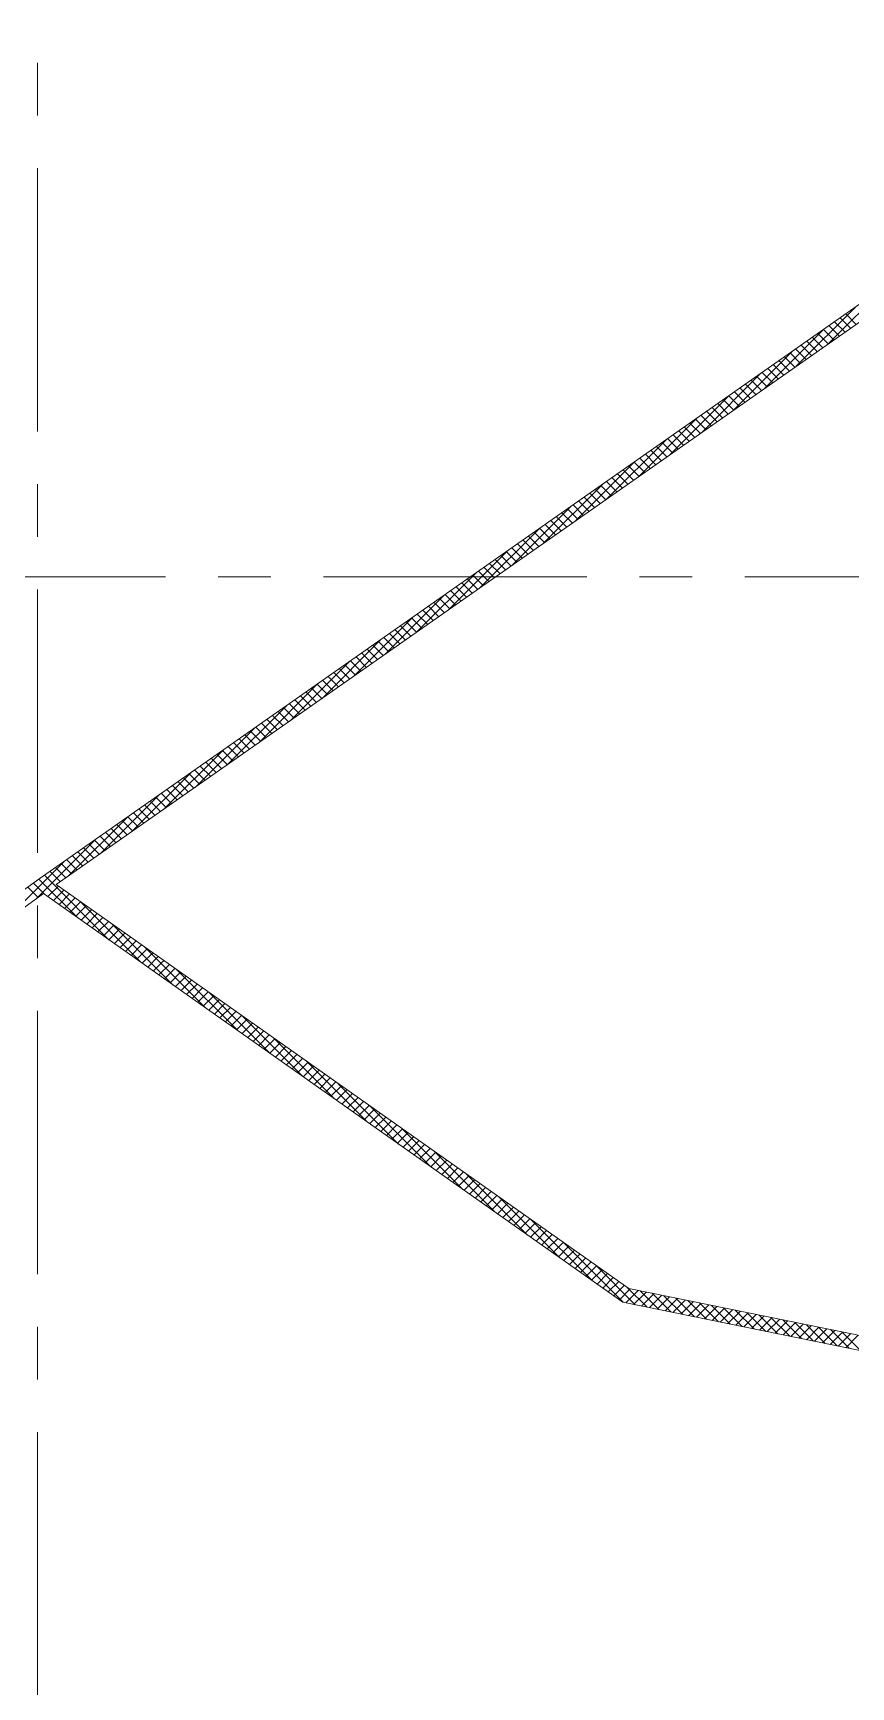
# Model space of a CAD drawing. Header units: millimetres. Extents: x 3251 to 3845, y 1091 to 1511.
# Drawn here: x 3464.54 to 3472.3, y 1183.49 to 1199.2 of the extents above; entities that cross this region are included whole.
import ezdxf

# ---------------------------------------------------------------- set-up
doc = ezdxf.new("R2010")
doc.units = ezdxf.units.MM
doc.linetypes.add('CENTERX2', pattern=[4, 2.5, -0.5, 0.5, -0.5])
for name, color, linetype, lineweight, true_color in [('1', 1, 'Continuous', 18, 0xff0000), ('2', 2, 'Continuous', 18, 0xffff00), ('3', 3, 'CENTERX2', 18, 0x00ff00)]:
    doc.layers.add(name, color=color, linetype=linetype, lineweight=lineweight, true_color=true_color)

msp = doc.modelspace()

# ---------------------------------------------------------------- linework, layer by layer
at = {"layer": '1'}
for p, q in [((3473.62205, 1197.49024), (3464.60909, 1191.17337)), ((3473.63217, 1197.32834), (3464.76199, 1191.11153)), ((3464.60909, 1191.17337), (3459.09449, 1187.1772)), ((3464.64237, 1191.02658), (3459.15251, 1187.04834)), ((3464.64237, 1191.02658), (3470.13836, 1187.14692)), ((3464.76199, 1191.11153), (3470.19445, 1187.27672)), ((3470.19445, 1187.27672), (3482.23804, 1184.8211)), ((3470.13836, 1187.14692), (3482.23804, 1184.67986))]:
    msp.add_line(p, q, dxfattribs=at)
at = {"layer": '2'}
for p, q in [((3472.08422, 1196.24343), (3472.64916, 1196.80838)), ((3471.78401, 1196.03302), (3472.34895, 1196.59797)), ((3472.29902, 1196.39398), (3472.19966, 1196.49334)), ((3472.35182, 1196.43098), (3472.25246, 1196.53034)), ((3471.4838, 1195.82262), (3472.04874, 1196.38756)), ((3472.08783, 1196.24596), (3471.98847, 1196.34532)), ((3472.14063, 1196.28297), (3472.04127, 1196.38232)), ((3472.19343, 1196.31997), (3472.09407, 1196.41933)), ((3472.24622, 1196.35698), (3472.14687, 1196.45633)), ((3471.18359, 1195.61221), (3471.74854, 1196.17716)), ((3471.87664, 1196.09794), (3471.77728, 1196.1973)), ((3471.92943, 1196.13495), (3471.83008, 1196.23431)), ((3471.98223, 1196.17195), (3471.88287, 1196.27131)), ((3472.03503, 1196.20896), (3471.93567, 1196.30832)), ((3471.66544, 1195.94993), (3471.56609, 1196.04929)), ((3471.71824, 1195.98693), (3471.61888, 1196.08629)), ((3471.77104, 1196.02394), (3471.67168, 1196.12329)), ((3471.82384, 1196.06094), (3471.72448, 1196.1603)), ((3470.88338, 1195.40181), (3471.44833, 1195.96675)), ((3471.40145, 1195.76491), (3471.30209, 1195.86426)), ((3471.45425, 1195.80191), (3471.35489, 1195.90127)), ((3471.50705, 1195.83891), (3471.40769, 1195.93827)), ((3471.55985, 1195.87592), (3471.46049, 1195.97528)), ((3471.61265, 1195.91292), (3471.51329, 1196.01228)), ((3470.58317, 1195.1914), (3471.14812, 1195.75635)), ((3471.19026, 1195.61689), (3471.0909, 1195.71625)), ((3471.24306, 1195.65389), (3471.1437, 1195.75325)), ((3471.29586, 1195.6909), (3471.1965, 1195.79025)), ((3471.34865, 1195.7279), (3471.2493, 1195.82726)), ((3470.28297, 1194.981), (3470.84791, 1195.54594)), ((3470.97907, 1195.46887), (3470.87971, 1195.56823)), ((3471.03187, 1195.50587), (3470.93251, 1195.60523)), ((3471.08466, 1195.54288), (3470.98531, 1195.64224)), ((3471.13746, 1195.57988), (3471.0381, 1195.67924)), ((3470.76788, 1195.32085), (3470.66852, 1195.42021)), ((3470.82067, 1195.35786), (3470.72132, 1195.45721)), ((3470.87347, 1195.39486), (3470.77411, 1195.49422)), ((3470.92627, 1195.43187), (3470.82691, 1195.53122)), ((3469.98276, 1194.77059), (3470.5477, 1195.33554)), ((3470.50388, 1195.13583), (3470.40453, 1195.23519)), ((3470.55668, 1195.17283), (3470.45732, 1195.27219)), ((3470.60948, 1195.20984), (3470.51012, 1195.3092)), ((3470.66228, 1195.24684), (3470.56292, 1195.3462)), ((3470.71508, 1195.28385), (3470.61572, 1195.38321)), ((3469.68255, 1194.56019), (3470.2475, 1195.12513)), ((3470.29269, 1194.98781), (3470.19333, 1195.08717)), ((3470.34549, 1195.02482), (3470.24613, 1195.12417)), ((3470.39829, 1195.06182), (3470.29893, 1195.16118)), ((3470.45109, 1195.09883), (3470.35173, 1195.19818)), ((3470.0815, 1194.83979), (3469.98214, 1194.93915)), ((3470.1343, 1194.8768), (3470.03494, 1194.97616)), ((3470.1871, 1194.9138), (3470.08774, 1195.01316)), ((3470.23989, 1194.95081), (3470.14054, 1195.05017)), ((3469.38234, 1194.34978), (3469.94729, 1194.91473)), ((3469.87031, 1194.69178), (3469.77095, 1194.79114)), ((3469.9231, 1194.72878), (3469.82375, 1194.82814)), ((3469.9759, 1194.76579), (3469.87654, 1194.86514)), ((3470.0287, 1194.80279), (3469.92934, 1194.90215)), ((3469.08213, 1194.13937), (3469.64708, 1194.70432)), ((3469.60632, 1194.50676), (3469.50696, 1194.60611)), ((3469.65911, 1194.54376), (3469.55976, 1194.64312)), ((3469.71191, 1194.58076), (3469.61255, 1194.68012)), ((3469.76471, 1194.61777), (3469.66535, 1194.71713)), ((3469.81751, 1194.65477), (3469.71815, 1194.75413)), ((3468.78193, 1193.92897), (3469.34687, 1194.49391)), ((3469.39512, 1194.35874), (3469.29577, 1194.4581)), ((3469.44792, 1194.39574), (3469.34856, 1194.4951)), ((3469.50072, 1194.43275), (3469.40136, 1194.5321)), ((3469.55352, 1194.46975), (3469.45416, 1194.56911)), ((3469.18393, 1194.21072), (3469.08457, 1194.31008)), ((3469.23673, 1194.24772), (3469.13737, 1194.34708)), ((3469.28953, 1194.28473), (3469.19017, 1194.38409)), ((3469.34232, 1194.32173), (3469.24297, 1194.42109)), ((3468.48172, 1193.71856), (3469.04666, 1194.28351)), ((3468.97274, 1194.0627), (3468.87338, 1194.16206)), ((3469.02554, 1194.09971), (3468.92618, 1194.19906)), ((3469.07833, 1194.13671), (3468.97898, 1194.23607)), ((3469.13113, 1194.17372), (3469.03177, 1194.27307)), ((3468.18151, 1193.50816), (3468.74646, 1194.0731)), ((3468.70875, 1193.87768), (3468.60939, 1193.97704)), ((3468.76155, 1193.91468), (3468.66219, 1194.01404)), ((3468.81434, 1193.95169), (3468.71499, 1194.05105)), ((3468.86714, 1193.98869), (3468.76778, 1194.08805)), ((3468.91994, 1194.0257), (3468.82058, 1194.12506)), ((3467.8813, 1193.29775), (3468.44625, 1193.8627)), ((3468.49755, 1193.72966), (3468.3982, 1193.82902)), ((3468.55035, 1193.76667), (3468.45099, 1193.86602)), ((3468.60315, 1193.80367), (3468.50379, 1193.90303)), ((3468.65595, 1193.84068), (3468.55659, 1193.94003)), ((3468.28636, 1193.58164), (3468.187, 1193.681)), ((3468.33916, 1193.61865), (3468.2398, 1193.71801)), ((3468.39196, 1193.65565), (3468.2926, 1193.75501)), ((3468.44476, 1193.69266), (3468.3454, 1193.79202)), ((3467.58109, 1193.08735), (3468.14604, 1193.65229)), ((3468.07517, 1193.43363), (3467.97581, 1193.53299)), ((3468.12797, 1193.47063), (3468.02861, 1193.56999)), ((3468.18077, 1193.50764), (3468.08141, 1193.60699)), ((3468.23356, 1193.54464), (3468.13421, 1193.644)), ((3467.28089, 1192.87694), (3467.84583, 1193.44189)), ((3467.81118, 1193.24861), (3467.71182, 1193.34796)), ((3467.86398, 1193.28561), (3467.76462, 1193.38497)), ((3467.91677, 1193.32261), (3467.81742, 1193.42197)), ((3467.96957, 1193.35962), (3467.87021, 1193.45898)), ((3468.02237, 1193.39662), (3467.92301, 1193.49598)), ((3466.98068, 1192.66654), (3467.54562, 1193.23148)), ((3467.59999, 1193.10059), (3467.50063, 1193.19995)), ((3467.65278, 1193.13759), (3467.55343, 1193.23695)), ((3467.70558, 1193.1746), (3467.60622, 1193.27395)), ((3467.75838, 1193.2116), (3467.65902, 1193.31096)), ((3467.38879, 1192.95257), (3467.28944, 1193.05193)), ((3467.44159, 1192.98957), (3467.34223, 1193.08893)), ((3467.49439, 1193.02658), (3467.39503, 1193.12594)), ((3467.54719, 1193.06358), (3467.44783, 1193.16294)), ((3466.68047, 1192.45613), (3467.24542, 1193.02108)), ((3467.1776, 1192.80455), (3467.07824, 1192.90391)), ((3467.2304, 1192.84156), (3467.13104, 1192.94091)), ((3467.2832, 1192.87856), (3467.18384, 1192.97792)), ((3467.336, 1192.91557), (3467.23664, 1193.01492)), ((3466.38026, 1192.24572), (3466.94521, 1192.81067)), ((3466.91361, 1192.61953), (3466.81425, 1192.71889)), ((3466.96641, 1192.65653), (3466.86705, 1192.75589)), ((3467.01921, 1192.69354), (3466.91985, 1192.7929)), ((3467.072, 1192.73054), (3466.97265, 1192.8299)), ((3467.1248, 1192.76755), (3467.02544, 1192.86691)), ((3466.08005, 1192.03532), (3466.645, 1192.60027)), ((3466.70242, 1192.47151), (3466.60306, 1192.57087)), ((3466.75522, 1192.50852), (3466.65586, 1192.60788)), ((3466.80801, 1192.54552), (3466.70866, 1192.64488)), ((3466.86081, 1192.58253), (3466.76145, 1192.68188)), ((3466.49122, 1192.3235), (3466.39187, 1192.42285)), ((3466.54402, 1192.3605), (3466.44466, 1192.45986)), ((3466.59682, 1192.3975), (3466.49746, 1192.49686)), ((3466.64962, 1192.43451), (3466.55026, 1192.53387)), ((3465.77985, 1191.82491), (3466.34479, 1192.38986)), ((3466.28003, 1192.17548), (3466.18067, 1192.27484)), ((3466.33283, 1192.21248), (3466.23347, 1192.31184)), ((3466.38563, 1192.24949), (3466.28627, 1192.34884)), ((3466.43843, 1192.28649), (3466.33907, 1192.38585)), ((3465.47964, 1191.61451), (3466.04458, 1192.17945)), ((3466.06884, 1192.02746), (3465.96948, 1192.12682)), ((3466.12164, 1192.06446), (3466.02228, 1192.16382)), ((3466.17444, 1192.10147), (3466.07508, 1192.20083)), ((3466.22723, 1192.13847), (3466.12788, 1192.23783)), ((3465.17943, 1191.4041), (3465.74438, 1191.96905)), ((3465.80485, 1191.84244), (3465.70549, 1191.9418)), ((3465.85765, 1191.87944), (3465.75829, 1191.9788)), ((3465.91044, 1191.91645), (3465.81109, 1192.0158)), ((3465.96324, 1191.95345), (3465.86389, 1192.05281)), ((3466.01604, 1191.99046), (3465.91668, 1192.08981)), ((3465.59366, 1191.69442), (3465.4943, 1191.79378)), ((3465.64645, 1191.73142), (3465.5471, 1191.83078)), ((3465.69925, 1191.76843), (3465.59989, 1191.86779)), ((3465.75205, 1191.80543), (3465.65269, 1191.90479)), ((3464.87922, 1191.1937), (3465.44417, 1191.75864)), ((3465.38246, 1191.5464), (3465.28311, 1191.64576)), ((3465.43526, 1191.58341), (3465.3359, 1191.68276)), ((3465.48806, 1191.62041), (3465.3887, 1191.71977)), ((3465.54086, 1191.65742), (3465.4415, 1191.75677)), ((3464.56948, 1190.97375), (3465.14396, 1191.54824)), ((3465.17127, 1191.39838), (3465.07191, 1191.49774)), ((3465.22407, 1191.43539), (3465.12471, 1191.53475)), ((3465.27687, 1191.47239), (3465.17751, 1191.57175)), ((3465.32967, 1191.5094), (3465.23031, 1191.60876)), ((3464.24333, 1190.73742), (3464.84375, 1191.33783)), ((3464.90728, 1191.21336), (3464.80792, 1191.31272)), ((3464.96008, 1191.25037), (3464.86072, 1191.34973)), ((3465.01288, 1191.28737), (3464.91352, 1191.38673)), ((3465.06567, 1191.32438), (3464.96632, 1191.42373)), ((3465.11847, 1191.36138), (3465.01911, 1191.46074)), ((3464.95684, 1190.80459), (3464.5969, 1191.16453)), ((3465.2622, 1190.58904), (3464.64953, 1191.20171)), ((3464.80168, 1191.13935), (3464.70233, 1191.23871)), ((3464.85448, 1191.17636), (3464.75512, 1191.27572)), ((3464.59186, 1190.98997), (3464.49276, 1191.08907)), ((3464.65149, 1191.02014), (3464.54483, 1191.1268)), ((3464.68325, 1190.99772), (3464.78255, 1191.09702)), ((3464.73589, 1190.96056), (3464.83519, 1191.05986)), ((3464.78853, 1190.9234), (3464.88783, 1191.0227)), ((3464.84117, 1190.88624), (3464.94047, 1190.98554)), ((3464.89382, 1190.84908), (3464.99311, 1190.94838)), ((3464.94646, 1190.81192), (3465.04576, 1190.91122)), ((3465.56755, 1190.37348), (3464.99156, 1190.94948)), ((3464.9991, 1190.77476), (3465.0984, 1190.87406)), ((3465.05174, 1190.7376), (3465.15104, 1190.8369)), ((3465.10438, 1190.70044), (3465.20368, 1190.79974)), ((3465.15703, 1190.66328), (3465.25633, 1190.76258)), ((3465.20967, 1190.62612), (3465.30897, 1190.72542)), ((3465.26231, 1190.58896), (3465.36161, 1190.68826)), ((3465.87291, 1190.15793), (3465.29691, 1190.73393)), ((3465.31495, 1190.5518), (3465.41425, 1190.6511)), ((3465.36759, 1190.51464), (3465.46689, 1190.61394)), ((3465.42024, 1190.47748), (3465.51954, 1190.57678)), ((3465.47288, 1190.44032), (3465.57218, 1190.53962)), ((3465.52552, 1190.40316), (3465.62482, 1190.50246)), ((3465.57816, 1190.36599), (3465.67746, 1190.46529)), ((3466.17826, 1189.94238), (3465.60227, 1190.51837)), ((3465.6308, 1190.32883), (3465.7301, 1190.42813)), ((3465.68345, 1190.29167), (3465.78275, 1190.39097)), ((3465.73609, 1190.25451), (3465.83539, 1190.35381)), ((3465.78873, 1190.21735), (3465.88803, 1190.31665)), ((3465.84137, 1190.18019), (3465.94067, 1190.27949)), ((3465.89402, 1190.14303), (3465.99331, 1190.24233)), ((3466.48362, 1189.72683), (3465.90762, 1190.30282)), ((3465.94666, 1190.10587), (3466.04596, 1190.20517)), ((3465.9993, 1190.06871), (3466.0986, 1190.16801)), ((3466.05194, 1190.03155), (3466.15124, 1190.13085)), ((3466.10458, 1189.99439), (3466.20388, 1190.09369)), ((3466.15723, 1189.95723), (3466.25653, 1190.05653)), ((3466.78898, 1189.51127), (3466.21298, 1190.08727)), ((3466.20987, 1189.92007), (3466.30917, 1190.01937)), ((3466.26251, 1189.88291), (3466.36181, 1189.98221)), ((3466.31515, 1189.84575), (3466.41445, 1189.94505)), ((3466.36779, 1189.80859), (3466.46709, 1189.90789)), ((3466.42044, 1189.77143), (3466.51974, 1189.87073)), ((3466.47308, 1189.73427), (3466.57238, 1189.83357)), ((3467.09433, 1189.29572), (3466.51833, 1189.87172)), ((3466.52572, 1189.69711), (3466.62502, 1189.79641)), ((3466.57836, 1189.65995), (3466.67766, 1189.75925)), ((3466.631, 1189.62279), (3466.7303, 1189.72209)), ((3466.68365, 1189.58563), (3466.78295, 1189.68492)), ((3466.73629, 1189.54846), (3466.83559, 1189.64776)), ((3466.78893, 1189.5113), (3466.88823, 1189.6106)), ((3467.39969, 1189.08017), (3466.82369, 1189.65616)), ((3466.84157, 1189.47414), (3466.94087, 1189.57344)), ((3466.89421, 1189.43698), (3466.99351, 1189.53628)), ((3466.94686, 1189.39982), (3467.04616, 1189.49912)), ((3466.9995, 1189.36266), (3467.0988, 1189.46196)), ((3467.05214, 1189.3255), (3467.15144, 1189.4248)), ((3467.70504, 1188.86461), (3467.12904, 1189.44061)), ((3467.10478, 1189.28834), (3467.20408, 1189.38764)), ((3467.15743, 1189.25118), (3467.25672, 1189.35048)), ((3467.21007, 1189.21402), (3467.30937, 1189.31332)), ((3467.26271, 1189.17686), (3467.36201, 1189.27616)), ((3467.31535, 1189.1397), (3467.41465, 1189.239)), ((3467.36799, 1189.10254), (3467.46729, 1189.20184)), ((3467.42064, 1189.06538), (3467.51994, 1189.16468)), ((3468.0104, 1188.64906), (3467.4344, 1189.22506)), ((3467.47328, 1189.02822), (3467.57258, 1189.12752)), ((3467.52592, 1188.99106), (3467.62522, 1189.09036)), ((3467.57856, 1188.9539), (3467.67786, 1189.0532)), ((3467.6312, 1188.91674), (3467.7305, 1189.01604)), ((3467.68385, 1188.87958), (3467.78315, 1188.97888)), ((3468.31575, 1188.43351), (3467.73975, 1189.00951)), ((3467.73649, 1188.84242), (3467.83579, 1188.94172)), ((3467.78913, 1188.80526), (3467.88843, 1188.90455)), ((3467.84177, 1188.76809), (3467.94107, 1188.86739)), ((3467.89441, 1188.73093), (3467.99371, 1188.83023)), ((3467.94706, 1188.69377), (3468.04636, 1188.79307)), ((3468.62111, 1188.21796), (3468.04511, 1188.79395)), ((3467.9997, 1188.65661), (3468.099, 1188.75591)), ((3468.05234, 1188.61945), (3468.15164, 1188.71875)), ((3468.10498, 1188.58229), (3468.20428, 1188.68159)), ((3468.15763, 1188.54513), (3468.25692, 1188.64443)), ((3468.21027, 1188.50797), (3468.30957, 1188.60727)), ((3468.26291, 1188.47081), (3468.36221, 1188.57011)), ((3468.31555, 1188.43365), (3468.41485, 1188.53295)), ((3468.92646, 1188.0024), (3468.35047, 1188.5784)), ((3468.36819, 1188.39649), (3468.46749, 1188.49579)), ((3468.42084, 1188.35933), (3468.52014, 1188.45863)), ((3468.47348, 1188.32217), (3468.57278, 1188.42147)), ((3468.52612, 1188.28501), (3468.62542, 1188.38431)), ((3468.57876, 1188.24785), (3468.67806, 1188.34715)), ((3469.23182, 1187.78685), (3468.65582, 1188.36285)), ((3468.6314, 1188.21069), (3468.7307, 1188.30999)), ((3468.68405, 1188.17353), (3468.78335, 1188.27283)), ((3468.73669, 1188.13637), (3468.83599, 1188.23567)), ((3468.78933, 1188.09921), (3468.88863, 1188.19851)), ((3468.84197, 1188.06205), (3468.94127, 1188.16135)), ((3468.89461, 1188.02489), (3468.99391, 1188.12419)), ((3468.94726, 1187.98772), (3469.04656, 1188.08702)), ((3469.53717, 1187.5713), (3468.96118, 1188.1473)), ((3468.9999, 1187.95056), (3469.0992, 1188.04986)), ((3469.05254, 1187.9134), (3469.15184, 1188.0127)), ((3469.10518, 1187.87624), (3469.20448, 1187.97554)), ((3469.15782, 1187.83908), (3469.25712, 1187.93838)), ((3469.21047, 1187.80192), (3469.30977, 1187.90122)), ((3469.26311, 1187.76476), (3469.36241, 1187.86406)), ((3469.84253, 1187.35575), (3469.26653, 1187.93174)), ((3469.31575, 1187.7276), (3469.41505, 1187.8269)), ((3469.36839, 1187.69044), (3469.46769, 1187.78974)), ((3469.42104, 1187.65328), (3469.52033, 1187.75258)), ((3469.47368, 1187.61612), (3469.57298, 1187.71542)), ((3470.14188, 1187.1462), (3469.57189, 1187.71619)), ((3469.52632, 1187.57896), (3469.62562, 1187.67826)), ((3469.57896, 1187.5418), (3469.67826, 1187.6411)), ((3469.6316, 1187.50464), (3469.7309, 1187.60394)), ((3469.68425, 1187.46748), (3469.78355, 1187.56678)), ((3469.73689, 1187.43032), (3469.83619, 1187.52962)), ((3469.78953, 1187.39316), (3469.88883, 1187.49246)), ((3469.84217, 1187.356), (3469.94147, 1187.4553)), ((3470.25468, 1187.1232), (3469.87724, 1187.50064)), ((3469.89481, 1187.31884), (3469.99411, 1187.41814)), ((3469.94746, 1187.28168), (3470.04676, 1187.38098)), ((3470.0001, 1187.24452), (3470.0994, 1187.34382)), ((3470.05274, 1187.20736), (3470.15204, 1187.30665)), ((3470.10538, 1187.17019), (3470.20895, 1187.27376)), ((3470.16623, 1187.14124), (3470.28354, 1187.25855)), ((3470.36748, 1187.1002), (3470.1826, 1187.28508)), ((3470.24082, 1187.12603), (3470.35814, 1187.24334)), ((3470.48028, 1187.0772), (3470.30287, 1187.25461)), ((3470.31541, 1187.11082), (3470.43273, 1187.22813)), ((3470.59308, 1187.0542), (3470.41568, 1187.23161)), ((3470.39001, 1187.09561), (3470.50732, 1187.21292)), ((3470.4646, 1187.0804), (3470.58192, 1187.19772)), ((3470.70589, 1187.0312), (3470.52848, 1187.20861)), ((3470.53919, 1187.06519), (3470.65651, 1187.18251)), ((3470.61379, 1187.04998), (3470.7311, 1187.1673)), ((3470.81869, 1187.0082), (3470.64128, 1187.18561)), ((3470.68838, 1187.03477), (3470.8057, 1187.15209)), ((3470.93149, 1186.9852), (3470.75408, 1187.16261)), ((3470.76297, 1187.01956), (3470.88029, 1187.13688)), ((3470.83757, 1187.00435), (3470.95488, 1187.12167)), ((3471.04429, 1186.9622), (3470.86688, 1187.13961)), ((3470.91216, 1186.98914), (3471.02948, 1187.10646)), ((3471.1571, 1186.9392), (3470.97969, 1187.11661)), ((3470.98675, 1186.97393), (3471.10407, 1187.09125)), ((3471.06135, 1186.95873), (3471.17866, 1187.07604)), ((3471.2699, 1186.9162), (3471.09249, 1187.09361)), ((3471.3827, 1186.8932), (3471.20529, 1187.07061)), ((3471.13594, 1186.94352), (3471.25326, 1187.06083)), ((3471.21053, 1186.92831), (3471.32785, 1187.04562)), ((3471.28513, 1186.9131), (3471.40244, 1187.03041)), ((3471.4955, 1186.8702), (3471.31809, 1187.04761)), ((3471.35972, 1186.89789), (3471.47704, 1187.01521)), ((3471.60831, 1186.8472), (3471.4309, 1187.02461)), ((3471.43431, 1186.88268), (3471.55163, 1187)), ((3471.50891, 1186.86747), (3471.62622, 1186.98479)), ((3471.72111, 1186.8242), (3471.5437, 1187.00161)), ((3471.5835, 1186.85226), (3471.70082, 1186.96958)), ((3471.83391, 1186.8012), (3471.6565, 1186.97861)), ((3471.65809, 1186.83705), (3471.77541, 1186.95437)), ((3471.73269, 1186.82184), (3471.85, 1186.93916)), ((3471.94671, 1186.7782), (3471.7693, 1186.95561)), ((3471.80728, 1186.80663), (3471.9246, 1186.92395)), ((3471.88187, 1186.79142), (3471.99919, 1186.90874)), ((3472.05951, 1186.7552), (3471.88211, 1186.93261)), ((3472.17232, 1186.7322), (3471.99491, 1186.90961)), ((3471.95647, 1186.77622), (3472.07378, 1186.89353)), ((3472.03106, 1186.76101), (3472.14838, 1186.87832)), ((3472.10565, 1186.7458), (3472.22297, 1186.86311)), ((3472.28512, 1186.70921), (3472.10771, 1186.88661)), ((3472.18025, 1186.73059), (3472.29756, 1186.8479)), ((3472.39792, 1186.68621), (3472.22051, 1186.86362)), ((3472.25484, 1186.71538), (3472.37216, 1186.8327))]:
    msp.add_line(p, q, dxfattribs=at)
at = {"layer": '3'}
for p, q in [((3464.58345, 1131.41458), (3464.58345, 1210.49482)), ((3443.29708, 1194.03322), (3487.16453, 1194.03322))]:
    msp.add_line(p, q, dxfattribs=at)

doc.saveas('drawing.dxf')
